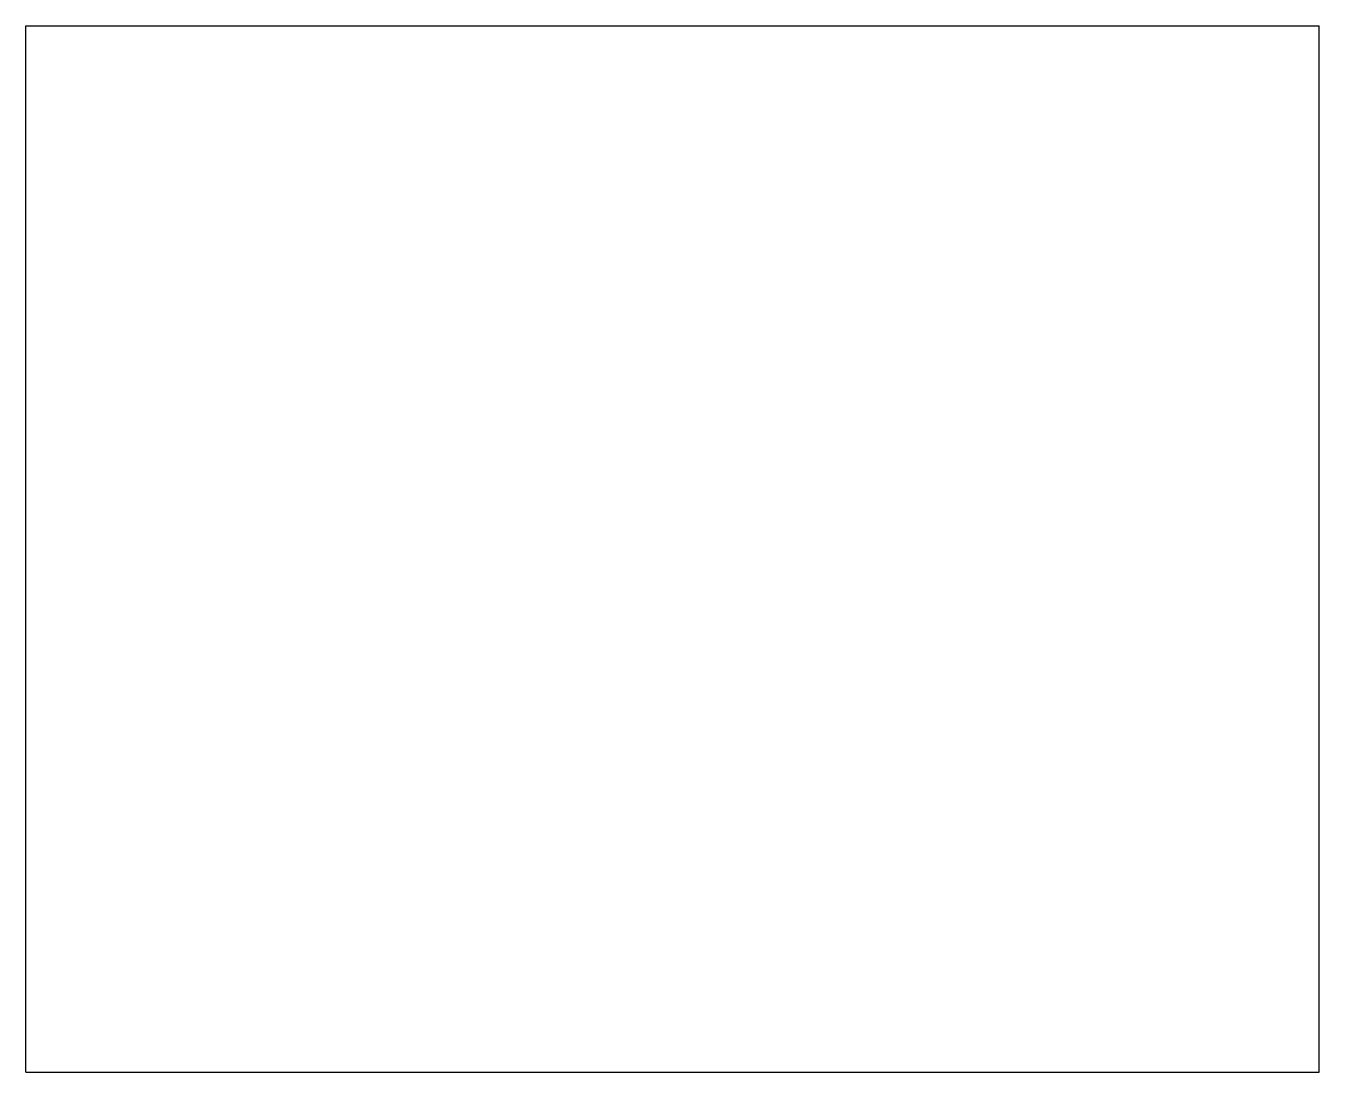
# Model space of a CAD drawing. Header units: millimetres. Extents: x 0 to 40, y -82.1 to -49.8.
import ezdxf

# ---------------------------------------------------------------- set-up
doc = ezdxf.new("R2010")
doc.units = ezdxf.units.MM
doc.layers.add('Shape2DView004', color=7, linetype='CONTINUOUS')

msp = doc.modelspace()

# ---------------------------------------------------------------- linework, layer by layer
at = {"layer": 'Shape2DView004'}
for p, q in [((0, -49.786), (40, -49.786)), ((0, -82.141), (0, -49.786)), ((40, -82.141), (40, -49.786)), ((0, -82.141), (40, -82.141))]:
    msp.add_line(p, q, dxfattribs=at)

doc.saveas('drawing.dxf')
